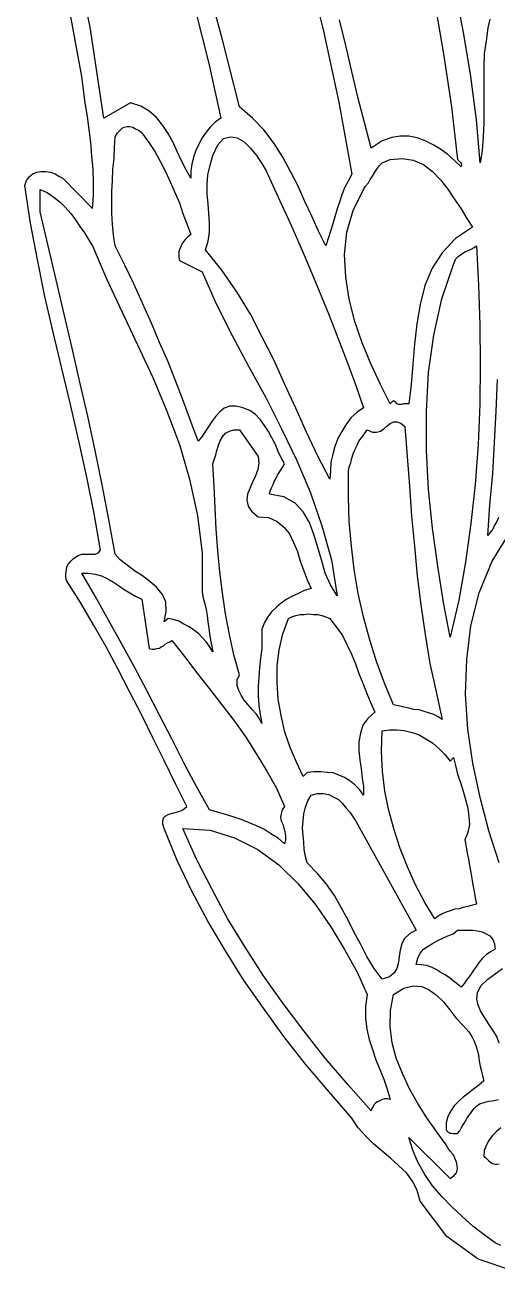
# Model space of a CAD drawing. Extents: x 0.03 to 7.84, y 0.03 to 7.4.
# Drawn here: x 0.933 to 1.764, y 2.817 to 5.011 of the extents above; entities that cross this region are included whole.
import ezdxf

# ---------------------------------------------------------------- set-up
doc = ezdxf.new("R2010")
doc.units = 0
doc.layers.add('1', color=7, linetype='Continuous')

msp = doc.modelspace()

# ---------------------------------------------------------------- linework, layer by layer
msp.add_lwpolyline([(1.794, 2.817), (1.731, 2.838), (1.676, 2.878), (1.629, 2.94), (1.624, 2.959), (1.616, 2.975), (1.605, 2.99), (1.591, 3.003), (1.577, 3.016), (1.562, 3.028), (1.547, 3.041), (1.533, 3.055), (1.52, 3.069), (1.509, 3.086), (1.468, 3.133), (1.427, 3.181), (1.389, 3.23), (1.353, 3.28), (1.318, 3.33), (1.286, 3.381), (1.255, 3.433), (1.227, 3.486), (1.201, 3.54), (1.178, 3.596), (1.176, 3.604), (1.176, 3.61), (1.177, 3.615), (1.18, 3.618), (1.185, 3.621), (1.189, 3.622), (1.195, 3.624), (1.2, 3.625), (1.206, 3.627), (1.211, 3.629), (1.218, 3.635), (1.198, 3.675), (1.178, 3.716), (1.158, 3.756), (1.139, 3.796), (1.118, 3.836), (1.097, 3.876), (1.076, 3.916), (1.054, 3.955), (1.031, 3.994), (1.006, 4.033), (1.005, 4.039), (1.005, 4.045), (1.006, 4.051), (1.007, 4.057), (1.01, 4.062), (1.014, 4.067), (1.018, 4.071), (1.022, 4.074), (1.027, 4.077), (1.033, 4.079), (1.036, 4.079), (1.04, 4.079), (1.043, 4.079), (1.047, 4.079), (1.051, 4.079), (1.054, 4.079), (1.057, 4.079), (1.061, 4.081), (1.063, 4.083), (1.066, 4.086), (1.055, 4.151), (1.042, 4.215), (1.028, 4.279), (1.013, 4.343), (0.998, 4.406), (0.983, 4.47), (0.968, 4.533), (0.955, 4.598), (0.943, 4.662), (0.933, 4.728), (0.936, 4.737), (0.941, 4.744), (0.947, 4.749), (0.954, 4.752), (0.961, 4.753), (0.97, 4.753), (0.978, 4.752), (0.986, 4.749), (0.993, 4.745), (1, 4.741), (1.052, 4.688), (1.054, 4.711), (1.054, 4.734), (1.053, 4.757), (1.051, 4.78), (1.049, 4.804), (1.046, 4.827), (1.043, 4.85), (1.039, 4.874), (1.036, 4.897), (1.033, 4.92), (1.003, 5.087)])
at = {"layer": '1'}
for points in [[(1.233, 5.038), (1.257, 4.943), (1.278, 4.847), (1.268, 4.84), (1.259, 4.831), (1.252, 4.822), (1.245, 4.812), (1.239, 4.801), (1.234, 4.79), (1.23, 4.778), (1.227, 4.766), (1.225, 4.754), (1.225, 4.741), (1.217, 4.756), (1.209, 4.772), (1.201, 4.788), (1.194, 4.804), (1.185, 4.82), (1.176, 4.834), (1.165, 4.848), (1.152, 4.859), (1.137, 4.868), (1.119, 4.874), (1.072, 4.847), (1.048, 5.007), (1.015, 5.163)], [(1.428, 5.123), (1.459, 5), (1.486, 4.875), (1.509, 4.748), (1.502, 4.736), (1.496, 4.724), (1.491, 4.712), (1.487, 4.699), (1.483, 4.687), (1.479, 4.673), (1.475, 4.661), (1.471, 4.648), (1.467, 4.635), (1.463, 4.622), (1.45, 4.648), (1.438, 4.674), (1.426, 4.7), (1.414, 4.727), (1.401, 4.752), (1.387, 4.778), (1.372, 4.802), (1.354, 4.826), (1.334, 4.847), (1.311, 4.867), (1.281, 4.985), (1.249, 5.103)], [(1.654, 5.052), (1.67, 4.96), (1.684, 4.867), (1.695, 4.774), (1.696, 4.773), (1.698, 4.771), (1.699, 4.77), (1.7, 4.769), (1.701, 4.767), (1.702, 4.765), (1.702, 4.763), (1.701, 4.761), (1.69, 4.772), (1.678, 4.783), (1.665, 4.792), (1.652, 4.8), (1.638, 4.807), (1.624, 4.812), (1.609, 4.815), (1.594, 4.815), (1.579, 4.813), (1.562, 4.807), (1.543, 4.794), (1.531, 4.839), (1.519, 4.884), (1.509, 4.929), (1.498, 4.975), (1.487, 5.02)], [(1.752, 5.021), (1.748, 5.006), (1.745, 4.983), (1.742, 4.96), (1.741, 4.936), (1.741, 4.911), (1.741, 4.887), (1.741, 4.862), (1.741, 4.838), (1.74, 4.814), (1.738, 4.79), (1.735, 4.768), (1.728, 4.844), (1.718, 4.92), (1.706, 4.995), (1.692, 5.068)], [(1.225, 4.642), (1.22, 4.638), (1.216, 4.634), (1.213, 4.63), (1.21, 4.626), (1.208, 4.622), (1.206, 4.617), (1.204, 4.612), (1.204, 4.607), (1.204, 4.601), (1.205, 4.596), (1.245, 4.576), (1.27, 4.52), (1.298, 4.464), (1.327, 4.41), (1.357, 4.355), (1.385, 4.3), (1.412, 4.244), (1.436, 4.187), (1.456, 4.129), (1.473, 4.069), (1.483, 4.006), (1.471, 4.025), (1.462, 4.046), (1.455, 4.069), (1.449, 4.091), (1.442, 4.114), (1.434, 4.135), (1.423, 4.154), (1.409, 4.169), (1.389, 4.18), (1.364, 4.185), (1.365, 4.191), (1.367, 4.196), (1.37, 4.202), (1.372, 4.207), (1.375, 4.212), (1.378, 4.218), (1.381, 4.223), (1.384, 4.228), (1.387, 4.233), (1.39, 4.238), (1.384, 4.249), (1.379, 4.26), (1.374, 4.272), (1.368, 4.284), (1.362, 4.295), (1.355, 4.306), (1.348, 4.316), (1.339, 4.325), (1.329, 4.332), (1.317, 4.337), (1.305, 4.34), (1.294, 4.34), (1.284, 4.336), (1.276, 4.33), (1.269, 4.322), (1.262, 4.313), (1.256, 4.303), (1.25, 4.294), (1.244, 4.285), (1.238, 4.278), (1.225, 4.313), (1.212, 4.348), (1.199, 4.383), (1.185, 4.418), (1.17, 4.452), (1.156, 4.486), (1.14, 4.521), (1.125, 4.555), (1.109, 4.588), (1.092, 4.622), (1.089, 4.641), (1.087, 4.66), (1.086, 4.679), (1.086, 4.698), (1.086, 4.718), (1.087, 4.737), (1.088, 4.757), (1.09, 4.776), (1.091, 4.795), (1.092, 4.814), (1.096, 4.821), (1.1, 4.825), (1.104, 4.829), (1.108, 4.831), (1.113, 4.832), (1.118, 4.832), (1.123, 4.831), (1.128, 4.828), (1.134, 4.825), (1.139, 4.821), (1.151, 4.804), (1.162, 4.788), (1.172, 4.77), (1.181, 4.752), (1.189, 4.735), (1.197, 4.716), (1.205, 4.698), (1.211, 4.679), (1.218, 4.661), (1.225, 4.642)], [(1.364, 4.741), (1.382, 4.701), (1.4, 4.662), (1.418, 4.622), (1.435, 4.582), (1.452, 4.541), (1.468, 4.501), (1.484, 4.46), (1.5, 4.419), (1.515, 4.378), (1.529, 4.337), (1.518, 4.329), (1.507, 4.319), (1.498, 4.307), (1.491, 4.295), (1.484, 4.283), (1.479, 4.269), (1.475, 4.255), (1.472, 4.241), (1.471, 4.226), (1.47, 4.211), (1.449, 4.252), (1.429, 4.294), (1.41, 4.336), (1.391, 4.378), (1.372, 4.42), (1.351, 4.461), (1.33, 4.502), (1.306, 4.541), (1.28, 4.579), (1.251, 4.615), (1.256, 4.63), (1.258, 4.646), (1.258, 4.662), (1.257, 4.679), (1.256, 4.696), (1.254, 4.713), (1.254, 4.73), (1.255, 4.747), (1.259, 4.764), (1.264, 4.781), (1.273, 4.8), (1.283, 4.811), (1.295, 4.814), (1.307, 4.812), (1.319, 4.805), (1.33, 4.794), (1.341, 4.781), (1.35, 4.767), (1.358, 4.754), (1.364, 4.741)], [(1.721, 4.655), (1.691, 4.635), (1.668, 4.61), (1.65, 4.583), (1.637, 4.552), (1.629, 4.519), (1.623, 4.485), (1.619, 4.449), (1.616, 4.414), (1.613, 4.378), (1.609, 4.344), (1.606, 4.344), (1.603, 4.344), (1.6, 4.344), (1.597, 4.343), (1.594, 4.343), (1.591, 4.343), (1.588, 4.344), (1.586, 4.346), (1.584, 4.348), (1.582, 4.35), (1.576, 4.344), (1.559, 4.378), (1.543, 4.413), (1.527, 4.451), (1.514, 4.489), (1.504, 4.528), (1.498, 4.567), (1.496, 4.607), (1.5, 4.646), (1.511, 4.684), (1.529, 4.721), (1.533, 4.727), (1.538, 4.733), (1.541, 4.739), (1.545, 4.745), (1.549, 4.752), (1.553, 4.757), (1.557, 4.763), (1.562, 4.768), (1.569, 4.771), (1.576, 4.774), (1.598, 4.776), (1.617, 4.773), (1.635, 4.765), (1.651, 4.753), (1.665, 4.738), (1.678, 4.722), (1.689, 4.705), (1.701, 4.687), (1.711, 4.67), (1.721, 4.655)], [(1.052, 4.622), (1.077, 4.563), (1.104, 4.505), (1.131, 4.448), (1.158, 4.39), (1.183, 4.331), (1.205, 4.272), (1.223, 4.211), (1.237, 4.147), (1.245, 4.081), (1.245, 4.013), (1.247, 4.002), (1.25, 3.992), (1.252, 3.982), (1.254, 3.971), (1.255, 3.96), (1.257, 3.949), (1.258, 3.939), (1.26, 3.928), (1.262, 3.917), (1.264, 3.907), (1.259, 3.915), (1.253, 3.924), (1.246, 3.932), (1.239, 3.939), (1.23, 3.946), (1.222, 3.951), (1.213, 3.956), (1.204, 3.961), (1.194, 3.964), (1.185, 3.966), (1.178, 3.96), (1.182, 3.978), (1.181, 3.995), (1.175, 4.008), (1.165, 4.021), (1.153, 4.031), (1.14, 4.041), (1.126, 4.05), (1.113, 4.06), (1.101, 4.069), (1.092, 4.079), (1.081, 4.14), (1.069, 4.201), (1.057, 4.262), (1.044, 4.322), (1.03, 4.382), (1.016, 4.442), (1.002, 4.502), (0.988, 4.562), (0.974, 4.622), (0.96, 4.682), (0.96, 4.721), (0.972, 4.716), (0.984, 4.708), (0.995, 4.699), (1.004, 4.69), (1.014, 4.679), (1.022, 4.668), (1.03, 4.656), (1.038, 4.645), (1.045, 4.633), (1.052, 4.622)], [(1.682, 3.933), (1.67, 3.994), (1.66, 4.058), (1.651, 4.125), (1.644, 4.193), (1.64, 4.262), (1.64, 4.331), (1.644, 4.399), (1.653, 4.465), (1.667, 4.529), (1.688, 4.589), (1.69, 4.595), (1.692, 4.599), (1.696, 4.603), (1.7, 4.606), (1.704, 4.609), (1.709, 4.612), (1.714, 4.614), (1.719, 4.616), (1.724, 4.619), (1.728, 4.622), (1.732, 4.553), (1.734, 4.483), (1.735, 4.413), (1.734, 4.343), (1.731, 4.272), (1.726, 4.202), (1.718, 4.133), (1.709, 4.065), (1.697, 3.998), (1.682, 3.933)], [(1.767, 4.144), (1.764, 4.137), (1.76, 4.13), (1.757, 4.123), (1.752, 4.117), (1.748, 4.112), (1.752, 4.166), (1.757, 4.221), (1.76, 4.276), (1.763, 4.331), (1.765, 4.387)], [(1.602, 4.304), (1.606, 4.251), (1.61, 4.199), (1.614, 4.146), (1.619, 4.093), (1.624, 4.041), (1.63, 3.99), (1.638, 3.938), (1.646, 3.887), (1.657, 3.837), (1.668, 3.788), (1.661, 3.793), (1.653, 3.797), (1.644, 3.8), (1.636, 3.802), (1.627, 3.805), (1.618, 3.806), (1.609, 3.808), (1.6, 3.81), (1.591, 3.812), (1.582, 3.814), (1.566, 3.852), (1.552, 3.89), (1.54, 3.93), (1.529, 3.969), (1.52, 4.01), (1.513, 4.052), (1.508, 4.093), (1.504, 4.137), (1.503, 4.18), (1.503, 4.225), (1.504, 4.233), (1.507, 4.24), (1.509, 4.248), (1.511, 4.256), (1.514, 4.263), (1.518, 4.271), (1.521, 4.278), (1.526, 4.284), (1.531, 4.291), (1.536, 4.298), (1.545, 4.294), (1.552, 4.294), (1.559, 4.296), (1.565, 4.3), (1.571, 4.305), (1.576, 4.309), (1.582, 4.312), (1.588, 4.312), (1.595, 4.31), (1.602, 4.304)], [(1.344, 4.251), (1.345, 4.24), (1.343, 4.228), (1.339, 4.217), (1.334, 4.206), (1.329, 4.195), (1.325, 4.185), (1.324, 4.174), (1.326, 4.164), (1.332, 4.155), (1.344, 4.145), (1.362, 4.144), (1.377, 4.137), (1.389, 4.127), (1.399, 4.115), (1.406, 4.1), (1.413, 4.084), (1.418, 4.067), (1.424, 4.05), (1.43, 4.034), (1.437, 4.019), (1.425, 4.015), (1.415, 4.01), (1.404, 4.005), (1.394, 4), (1.384, 3.993), (1.376, 3.986), (1.368, 3.978), (1.361, 3.969), (1.355, 3.959), (1.35, 3.947), (1.35, 3.93), (1.35, 3.913), (1.348, 3.896), (1.346, 3.879), (1.345, 3.863), (1.344, 3.846), (1.344, 3.83), (1.345, 3.813), (1.347, 3.797), (1.35, 3.781), (1.346, 3.789), (1.34, 3.798), (1.333, 3.806), (1.326, 3.814), (1.319, 3.822), (1.314, 3.831), (1.31, 3.839), (1.307, 3.848), (1.307, 3.858), (1.311, 3.867), (1.301, 3.902), (1.293, 3.938), (1.286, 3.974), (1.281, 4.011), (1.276, 4.048), (1.273, 4.085), (1.27, 4.123), (1.268, 4.161), (1.266, 4.199), (1.264, 4.238), (1.266, 4.245), (1.269, 4.254), (1.271, 4.262), (1.274, 4.271), (1.277, 4.279), (1.281, 4.286), (1.286, 4.292), (1.293, 4.296), (1.301, 4.298), (1.311, 4.298), (1.344, 4.251)], [(1.768, 3.536), (1.75, 3.592), (1.735, 3.651), (1.722, 3.711), (1.713, 3.771), (1.709, 3.833), (1.711, 3.894), (1.718, 3.953), (1.733, 4.011), (1.756, 4.067), (1.788, 4.119)], [(1.139, 4), (1.152, 3.913), (1.157, 3.912), (1.161, 3.912), (1.165, 3.913), (1.17, 3.914), (1.173, 3.916), (1.177, 3.918), (1.18, 3.921), (1.184, 3.923), (1.188, 3.925), (1.192, 3.927), (1.214, 3.899), (1.236, 3.87), (1.258, 3.842), (1.28, 3.814), (1.302, 3.785), (1.322, 3.757), (1.341, 3.727), (1.359, 3.697), (1.376, 3.667), (1.39, 3.635), (1.386, 3.629), (1.384, 3.622), (1.383, 3.616), (1.384, 3.61), (1.387, 3.604), (1.389, 3.597), (1.391, 3.591), (1.392, 3.584), (1.392, 3.576), (1.39, 3.569), (1.379, 3.579), (1.366, 3.587), (1.354, 3.595), (1.341, 3.601), (1.327, 3.607), (1.314, 3.612), (1.3, 3.617), (1.286, 3.621), (1.272, 3.625), (1.258, 3.629), (1.235, 3.67), (1.213, 3.712), (1.192, 3.754), (1.17, 3.796), (1.148, 3.838), (1.126, 3.88), (1.103, 3.922), (1.08, 3.963), (1.057, 4.005), (1.033, 4.046), (1.045, 4.046), (1.057, 4.044), (1.068, 4.041), (1.079, 4.036), (1.089, 4.03), (1.098, 4.024), (1.108, 4.017), (1.118, 4.011), (1.128, 4.005), (1.139, 4)], [(1.549, 3.801), (1.537, 3.79), (1.528, 3.778), (1.524, 3.764), (1.521, 3.749), (1.521, 3.733), (1.523, 3.717), (1.525, 3.701), (1.527, 3.685), (1.529, 3.67), (1.529, 3.655), (1.522, 3.665), (1.514, 3.673), (1.505, 3.68), (1.496, 3.686), (1.486, 3.69), (1.476, 3.694), (1.465, 3.695), (1.454, 3.696), (1.442, 3.696), (1.43, 3.695), (1.423, 3.688), (1.411, 3.713), (1.4, 3.739), (1.391, 3.766), (1.384, 3.795), (1.379, 3.824), (1.377, 3.853), (1.377, 3.882), (1.381, 3.911), (1.387, 3.939), (1.397, 3.966), (1.403, 3.969), (1.41, 3.971), (1.418, 3.973), (1.425, 3.973), (1.433, 3.974), (1.441, 3.973), (1.449, 3.973), (1.456, 3.971), (1.463, 3.969), (1.47, 3.966), (1.481, 3.951), (1.492, 3.936), (1.5, 3.92), (1.508, 3.903), (1.515, 3.886), (1.521, 3.869), (1.528, 3.852), (1.535, 3.834), (1.542, 3.817), (1.549, 3.801)], [(1.682, 3.715), (1.688, 3.721), (1.691, 3.707), (1.695, 3.692), (1.7, 3.677), (1.705, 3.662), (1.709, 3.647), (1.713, 3.632), (1.715, 3.617), (1.716, 3.603), (1.713, 3.589), (1.708, 3.576), (1.71, 3.564), (1.712, 3.553), (1.714, 3.542), (1.716, 3.531), (1.718, 3.519), (1.72, 3.508), (1.722, 3.497), (1.724, 3.485), (1.726, 3.474), (1.728, 3.463), (1.721, 3.461), (1.713, 3.459), (1.705, 3.457), (1.698, 3.455), (1.69, 3.454), (1.682, 3.451), (1.675, 3.449), (1.668, 3.446), (1.661, 3.442), (1.655, 3.437), (1.637, 3.466), (1.621, 3.497), (1.607, 3.529), (1.594, 3.561), (1.583, 3.594), (1.574, 3.628), (1.567, 3.662), (1.563, 3.697), (1.561, 3.732), (1.562, 3.768), (1.575, 3.77), (1.588, 3.77), (1.601, 3.769), (1.615, 3.765), (1.627, 3.761), (1.639, 3.754), (1.651, 3.747), (1.662, 3.737), (1.672, 3.727), (1.682, 3.715)], [(1.516, 3.609), (1.622, 3.417), (1.61, 3.411), (1.601, 3.402), (1.597, 3.393), (1.594, 3.382), (1.592, 3.371), (1.591, 3.361), (1.588, 3.35), (1.583, 3.342), (1.575, 3.335), (1.562, 3.331), (1.548, 3.35), (1.535, 3.371), (1.524, 3.393), (1.512, 3.414), (1.502, 3.435), (1.49, 3.457), (1.478, 3.478), (1.464, 3.498), (1.448, 3.517), (1.43, 3.536), (1.427, 3.547), (1.425, 3.559), (1.424, 3.572), (1.423, 3.584), (1.422, 3.597), (1.423, 3.61), (1.424, 3.622), (1.427, 3.634), (1.431, 3.645), (1.437, 3.655), (1.448, 3.658), (1.458, 3.658), (1.468, 3.656), (1.476, 3.652), (1.485, 3.647), (1.492, 3.64), (1.499, 3.632), (1.505, 3.625), (1.511, 3.616), (1.516, 3.609)], [(1.536, 3.304), (1.533, 3.283), (1.533, 3.262), (1.535, 3.243), (1.539, 3.225), (1.545, 3.207), (1.551, 3.189), (1.558, 3.172), (1.565, 3.155), (1.571, 3.137), (1.576, 3.119), (1.571, 3.12), (1.566, 3.12), (1.562, 3.119), (1.558, 3.117), (1.554, 3.115), (1.551, 3.113), (1.548, 3.11), (1.546, 3.107), (1.544, 3.103), (1.543, 3.099), (1.502, 3.145), (1.462, 3.192), (1.424, 3.24), (1.388, 3.288), (1.353, 3.337), (1.321, 3.387), (1.29, 3.438), (1.262, 3.49), (1.235, 3.542), (1.211, 3.596), (1.259, 3.593), (1.302, 3.58), (1.343, 3.559), (1.38, 3.532), (1.414, 3.499), (1.444, 3.463), (1.472, 3.423), (1.496, 3.383), (1.518, 3.343), (1.536, 3.304)], [(1.761, 3.384), (1.753, 3.379), (1.745, 3.374), (1.739, 3.368), (1.733, 3.361), (1.728, 3.354), (1.723, 3.347), (1.718, 3.339), (1.712, 3.331), (1.707, 3.324), (1.701, 3.317), (1.694, 3.323), (1.687, 3.328), (1.68, 3.334), (1.672, 3.339), (1.664, 3.343), (1.657, 3.348), (1.649, 3.352), (1.64, 3.355), (1.631, 3.356), (1.622, 3.357), (1.625, 3.368), (1.629, 3.377), (1.635, 3.384), (1.643, 3.389), (1.651, 3.394), (1.66, 3.399), (1.669, 3.403), (1.678, 3.407), (1.687, 3.411), (1.695, 3.417), (1.703, 3.417), (1.712, 3.417), (1.721, 3.417), (1.73, 3.416), (1.738, 3.414), (1.745, 3.411), (1.752, 3.407), (1.757, 3.401), (1.76, 3.393), (1.761, 3.384)], [(1.768, 3.218), (1.764, 3.23), (1.757, 3.241), (1.75, 3.252), (1.743, 3.263), (1.736, 3.274), (1.731, 3.285), (1.729, 3.296), (1.73, 3.307), (1.736, 3.319), (1.748, 3.331), (1.774, 3.35)], [(1.771, 2.862), (1.761, 2.867), (1.742, 2.881), (1.722, 2.896), (1.703, 2.913), (1.685, 2.93), (1.668, 2.948), (1.651, 2.967), (1.637, 2.987), (1.625, 3.009), (1.616, 3.03), (1.609, 3.052), (1.682, 2.98), (1.689, 2.985), (1.693, 2.99), (1.695, 2.997), (1.694, 3.003), (1.693, 3.009), (1.69, 3.016), (1.687, 3.022), (1.682, 3.028), (1.678, 3.034), (1.675, 3.039), (1.658, 3.063), (1.641, 3.087), (1.625, 3.112), (1.61, 3.138), (1.598, 3.165), (1.587, 3.192), (1.58, 3.219), (1.576, 3.247), (1.577, 3.276), (1.582, 3.304), (1.6, 3.315), (1.617, 3.319), (1.632, 3.318), (1.645, 3.312), (1.658, 3.303), (1.67, 3.291), (1.681, 3.277), (1.692, 3.263), (1.704, 3.25), (1.715, 3.238)], [(1.715, 3.238), (1.72, 3.23), (1.724, 3.222), (1.727, 3.214), (1.73, 3.205), (1.732, 3.197), (1.733, 3.187), (1.735, 3.178), (1.737, 3.169), (1.739, 3.161), (1.741, 3.152), (1.732, 3.144), (1.723, 3.137), (1.714, 3.13), (1.705, 3.123), (1.697, 3.116), (1.689, 3.108), (1.683, 3.099), (1.678, 3.089), (1.675, 3.078), (1.675, 3.066), (1.676, 3.064), (1.678, 3.062), (1.68, 3.061), (1.682, 3.06), (1.684, 3.06), (1.687, 3.059), (1.689, 3.059), (1.692, 3.059), (1.695, 3.059), (1.699, 3.064), (1.702, 3.07), (1.706, 3.076), (1.709, 3.081), (1.712, 3.087), (1.716, 3.092), (1.72, 3.098), (1.724, 3.103), (1.729, 3.108), (1.735, 3.112), (1.74, 3.113), (1.745, 3.115), (1.75, 3.116), (1.756, 3.117), (1.762, 3.118), (1.767, 3.119)], [(1.771, 3.069), (1.763, 3.062), (1.756, 3.055), (1.75, 3.047), (1.745, 3.038), (1.742, 3.029), (1.741, 3.019), (1.744, 3.017), (1.746, 3.015), (1.748, 3.013), (1.75, 3.011), (1.753, 3.009), (1.755, 3.007), (1.758, 3.006), (1.761, 3.005), (1.764, 3.005), (1.768, 3.006)]]:
    msp.add_lwpolyline(points, dxfattribs=at)

doc.saveas('drawing.dxf')
